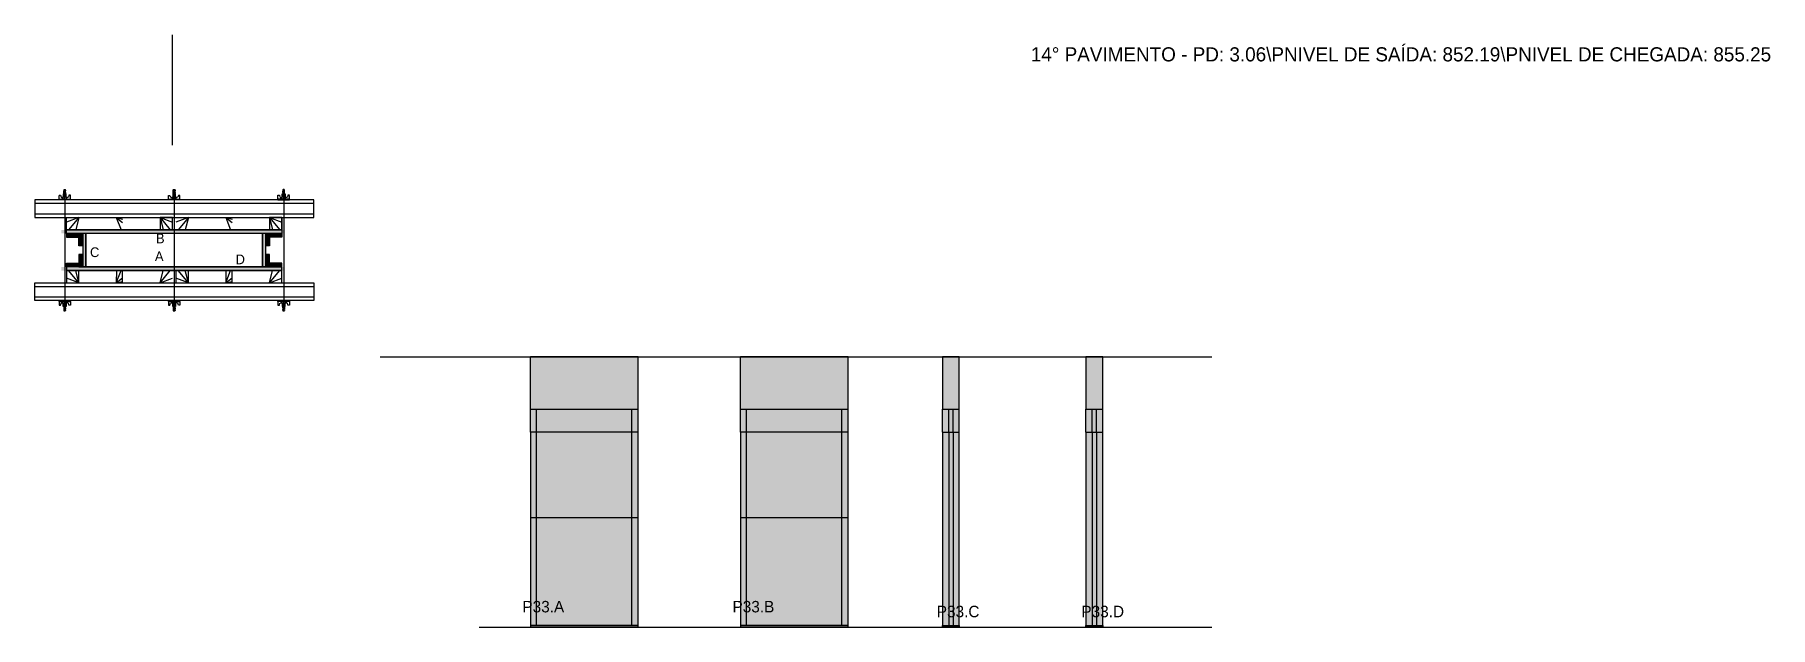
# Model space of a CAD drawing. Header units: metres. Extents: x 5724 to 7690, y 1693 to 2364.
import ezdxf

# ---------------------------------------------------------------- set-up
doc = ezdxf.new("R2010")
doc.units = ezdxf.units.M
for name, color, linetype in [('CHAPA', 7, 'Continuous'), ('COTA', 7, 'Continuous'), ('Hachura', 7, 'Continuous'), ('Madeira', 7, 'Continuous'), ('NOMENCLATURA', 7, 'Continuous'), ('Nível', 7, 'Continuous'), ('Painéis', 7, 'Continuous'), ('Perfil Metálico', 7, 'Continuous'), ('SARR_2.2x7', 7, 'Continuous'), ('SARRAFO', 7, 'Continuous'), ('Texto Seção', 7, 'Continuous'), ('TEXTO_GERAL', 7, 'Continuous')]:
    doc.layers.add(name, color=color, linetype=linetype)

msp = doc.modelspace()

# ---------------------------------------------------------------- hatches: boundary and pattern name
at = {"layer": 'COTA'}
h = msp.add_hatch(color=7, dxfattribs=at)
h.dxf.hatch_style = 1
h.paths.add_polyline_path([(6285.8, 1999.3), (6285.8, 1940.3), (6285.8, 1940.3), (6407.8, 1940.3), (6407.8, 1940.3), (6407.8, 1999.3), (6407.8, 1999.3), (6285.8, 1999.3)])
h = msp.add_hatch(color=7, dxfattribs=at)
h.dxf.hatch_style = 1
h.paths.add_polyline_path([(6523.7, 1999.3), (6523.7, 1940.3), (6523.7, 1940.3), (6645.7, 1940.3), (6645.7, 1940.3), (6645.7, 1999.3), (6645.7, 1999.3), (6523.7, 1999.3)])
h = msp.add_hatch(color=7, dxfattribs=at)
h.dxf.hatch_style = 1
h.paths.add_polyline_path([(6771.7, 1940.3), (6771.7, 1999.3), (6771.7, 1999.3), (6752.7, 1999.3), (6752.7, 1999.3), (6752.7, 1940.3), (6752.7, 1940.3), (6771.7, 1940.3)])
h = msp.add_hatch(color=7, dxfattribs=at)
h.dxf.hatch_style = 1
h.paths.add_polyline_path([(6934.2, 1940.3), (6934.2, 1999.3), (6934.2, 1999.3), (6915.2, 1999.3), (6915.2, 1999.3), (6915.2, 1940.3), (6915.2, 1940.3), (6934.2, 1940.3)])
at = {"layer": 'Hachura'}
h = msp.add_hatch(color=7, dxfattribs=at)
h.dxf.hatch_style = 1
h.paths.add_polyline_path([(5754.4, 2139.1), (5754.4, 2143.1), (5754.4, 2143.1), (6006.4, 2143.1), (6006.4, 2143.1), (6006.4, 2139.1), (6006.4, 2139.1), (5754.4, 2139.1), (5754.4, 2139.1)])
h = msp.add_hatch(color=7, dxfattribs=at)
h.dxf.hatch_style = 1
h.paths.add_polyline_path([(5774.4, 2139.1), (5774.4, 2134.7), (5774.4, 2134.7), (5760.4, 2134.7), (5760.4, 2134.7), (5760.4, 2139.1), (5760.4, 2139.1), (5774.4, 2139.1)])
h = msp.add_hatch(color=7, dxfattribs=at)
h.dxf.hatch_style = 1
h.paths.add_polyline_path([(5778.8, 2139.1), (5774.4, 2139.1), (5774.4, 2139.1), (5774.4, 2125.1), (5774.4, 2125.1), (5778.8, 2125.1), (5778.8, 2125.1), (5778.8, 2139.1)])
h = msp.add_hatch(color=7, dxfattribs=at)
h.dxf.hatch_style = 1
h.paths.add_polyline_path([(5782.4, 2139.1), (5778.8, 2139.1), (5778.8, 2139.1), (5778.8, 2101.1), (5778.8, 2101.1), (5782.4, 2101.1), (5782.4, 2101.1), (5782.4, 2139.1)])
h = msp.add_hatch(color=7, dxfattribs=at)
h.dxf.hatch_style = 1
h.paths.add_polyline_path([(5782.4, 2139.1), (5778.8, 2139.1), (5778.8, 2139.1), (5778.8, 2101.1), (5778.8, 2101.1), (5782.4, 2101.1), (5782.4, 2101.1), (5782.4, 2139.1)])
h = msp.add_hatch(color=7, dxfattribs=at)
h.dxf.hatch_style = 1
h.paths.add_polyline_path([(5986, 2139.1), (5982.4, 2139.1), (5982.4, 2139.1), (5982.4, 2101.1), (5982.4, 2101.1), (5986, 2101.1), (5986, 2101.1), (5986, 2139.1)])
h = msp.add_hatch(color=7, dxfattribs=at)
h.dxf.hatch_style = 1
h.paths.add_polyline_path([(5986, 2139.1), (5982.4, 2139.1), (5982.4, 2139.1), (5982.4, 2101.1), (5982.4, 2101.1), (5986, 2101.1), (5986, 2101.1), (5986, 2139.1)])
h = msp.add_hatch(color=7, dxfattribs=at)
h.dxf.hatch_style = 1
h.paths.add_polyline_path([(5990.4, 2139.1), (5986, 2139.1), (5986, 2139.1), (5986, 2125.1), (5986, 2125.1), (5990.4, 2125.1), (5990.4, 2125.1), (5990.4, 2139.1)])
h = msp.add_hatch(color=7, dxfattribs=at)
h.dxf.hatch_style = 1
h.paths.add_polyline_path([(5990.4, 2139.1), (5990.4, 2134.7), (5990.4, 2134.7), (6004.4, 2134.7), (6004.4, 2134.7), (6004.4, 2139.1), (6004.4, 2139.1), (5990.4, 2139.1)])
h = msp.add_hatch(color=7, dxfattribs=at)
h.dxf.hatch_style = 1
h.paths.add_polyline_path([(5774.4, 2101.1), (5774.4, 2105.5), (5774.4, 2105.5), (5760.4, 2105.5), (5760.4, 2105.5), (5760.4, 2101.1), (5760.4, 2101.1), (5774.4, 2101.1)])
h = msp.add_hatch(color=7, dxfattribs=at)
h.dxf.hatch_style = 1
h.paths.add_polyline_path([(5778.8, 2101.1), (5774.4, 2101.1), (5774.4, 2101.1), (5774.4, 2115.1), (5774.4, 2115.1), (5778.8, 2115.1), (5778.8, 2115.1), (5778.8, 2101.1)])
h = msp.add_hatch(color=7, dxfattribs=at)
h.dxf.hatch_style = 1
h.paths.add_polyline_path([(5990.4, 2101.1), (5986, 2101.1), (5986, 2101.1), (5986, 2115.1), (5986, 2115.1), (5990.4, 2115.1), (5990.4, 2115.1), (5990.4, 2101.1)])
h = msp.add_hatch(color=7, dxfattribs=at)
h.dxf.hatch_style = 1
h.paths.add_polyline_path([(5990.4, 2101.1), (5990.4, 2105.5), (5990.4, 2105.5), (6004.4, 2105.5), (6004.4, 2105.5), (6004.4, 2101.1), (6004.4, 2101.1), (5990.4, 2101.1)])
h = msp.add_hatch(color=7, dxfattribs=at)
h.dxf.hatch_style = 1
h.paths.add_polyline_path([(5754.4, 2101.1), (5754.4, 2097.1), (5754.4, 2097.1), (6006.4, 2097.1), (6006.4, 2097.1), (6006.4, 2101.1), (6006.4, 2101.1), (5754.4, 2101.1), (5754.4, 2101.1)])
h = msp.add_hatch(color=7, dxfattribs=at)
h.dxf.hatch_style = 1
h.paths.add_polyline_path([(6407.8, 1940.3), (6285.8, 1940.3), (6285.8, 1940.3), (6285.8, 1693.3), (6285.8, 1693.3), (6407.8, 1693.3), (6407.8, 1693.3), (6407.8, 1940.3)])
h = msp.add_hatch(color=7, dxfattribs=at)
h.dxf.hatch_style = 1
h.paths.add_polyline_path([(6645.7, 1940.3), (6523.7, 1940.3), (6523.7, 1940.3), (6523.7, 1693.3), (6523.7, 1693.3), (6645.7, 1693.3), (6645.7, 1693.3), (6645.7, 1940.3)])
h = msp.add_hatch(color=7, dxfattribs=at)
h.dxf.hatch_style = 1
h.paths.add_polyline_path([(6771.7, 1940.3), (6752.7, 1940.3), (6752.7, 1940.3), (6752.7, 1693.3), (6752.7, 1693.3), (6771.7, 1693.3), (6771.7, 1693.3), (6771.7, 1940.3)])
h = msp.add_hatch(color=7, dxfattribs=at)
h.dxf.hatch_style = 1
h.paths.add_polyline_path([(6934.2, 1940.3), (6915.2, 1940.3), (6915.2, 1940.3), (6915.2, 1693.3), (6915.2, 1693.3), (6934.2, 1693.3), (6934.2, 1693.3), (6934.2, 1940.3)])

# ---------------------------------------------------------------- linework, layer by layer
at = {"layer": 'CHAPA', "color": 7, "lineweight": 25}
for points in [[(5760.4, 2139.1), (5760.4, 2143.1), (6004.4, 2143.1), (6004.4, 2139.1)], [(5760.4, 2139.1), (5760.4, 2143.1), (6004.4, 2143.1), (6004.4, 2139.1)], [(5782.4, 2139.1), (5778.8, 2139.1), (5778.8, 2101.1), (5782.4, 2101.1)], [(5782.4, 2139.1), (5778.8, 2139.1), (5778.8, 2101.1), (5782.4, 2101.1)], [(5986, 2139.1), (5982.4, 2139.1), (5982.4, 2101.1), (5986, 2101.1)], [(5986, 2139.1), (5982.4, 2139.1), (5982.4, 2101.1), (5986, 2101.1)], [(5760.4, 2101.1), (5760.4, 2097.1), (6004.4, 2097.1), (6004.4, 2101.1)], [(5760.4, 2101.1), (5760.4, 2097.1), (6004.4, 2097.1), (6004.4, 2101.1)]]:
    msp.add_lwpolyline(points, close=True, dxfattribs=at)
at = {"layer": 'COTA', "color": 7, "lineweight": 25}
for p, q in [((6285.8, 1940.3), (6285.8, 1999.3)), ((6407.8, 1999.3), (6285.8, 1999.3)), ((6407.8, 1940.3), (6407.8, 1999.3)), ((6645.7, 1999.3), (6523.7, 1999.3)), ((6523.7, 1940.3), (6523.7, 1999.3)), ((6645.7, 1940.3), (6645.7, 1999.3))]:
    msp.add_line(p, q, dxfattribs=at)
for points in [[(6771.7, 1940.3), (6771.7, 1999.3), (6752.7, 1999.3), (6752.7, 1940.3)], [(6934.2, 1940.3), (6934.2, 1999.3), (6915.2, 1999.3), (6915.2, 1940.3)]]:
    msp.add_lwpolyline(points, dxfattribs=at)
at = {"layer": 'Defpoints', "color": 7, "lineweight": 25}
msp.add_line((5880.4, 2239), (5880.4, 2364), dxfattribs=at)
at = {"layer": 'Hachura', "color": 7, "lineweight": 25}
for p, q in [((5751.9, 2182.3), (5753.6, 2182.3)), ((5751.9, 2177.1), (5751.9, 2182.2)), ((5753.6, 2182.3), (5754.2, 2180.1)), ((5760, 2183.8), (5756.7, 2183.8)), ((5756.7, 2183.8), (5756.7, 2180.6)), ((5760, 2183.7), (5756.7, 2183.7)), ((5759.4, 2186.9), (5757.2, 2187.9)), ((5759.4, 2185.7), (5757.2, 2186.8)), ((5759.4, 2184.5), (5757.2, 2185.6)), ((5758.5, 2183.8), (5757.2, 2184.4)), ((5757.3, 2188.6), (5757.7, 2188.9)), ((5757.3, 2188.3), (5757.3, 2188.6)), ((5757.3, 2188.6), (5757.3, 2188.6)), ((5759.3, 2188.6), (5757.3, 2188.6)), ((5757.3, 2188.3), (5759.3, 2187.3)), ((5757.3, 2188.3), (5759.3, 2187.3)), ((5757.3, 2188.2), (5759.4, 2187.1)), ((5757.3, 2187.1), (5757.3, 2187.7)), ((5759.3, 2186.8), (5757.3, 2187.7)), ((5757.3, 2187.1), (5759.3, 2186.1)), ((5757.3, 2187), (5759.4, 2185.9)), ((5757.3, 2185.9), (5757.3, 2186.6)), ((5759.3, 2185.6), (5757.3, 2186.6)), ((5757.3, 2186.4), (5757.3, 2186.6)), ((5757.3, 2185.9), (5759.3, 2185)), ((5757.3, 2185.9), (5759.4, 2184.8)), ((5757.3, 2184.8), (5757.3, 2185.4)), ((5759.3, 2184.5), (5757.3, 2185.4)), ((5757.3, 2184.8), (5759.3, 2183.8)), ((5758.2, 2183.8), (5757.3, 2184.3)), ((5757.3, 2183.8), (5757.3, 2184.3)), ((5757.7, 2188.9), (5758.9, 2188.9)), ((5757.7, 2183.8), (5757.7, 2180.6)), ((5759.3, 2187.9), (5758, 2188.6)), ((5759.4, 2188), (5758.2, 2188.6)), ((5758.4, 2187.9), (5758.4, 2056.1)), ((5758.7, 2188.6), (5759.4, 2188.2)), ((5759.3, 2188.6), (5758.9, 2188.9)), ((5759, 2188.6), (5759.3, 2188.5)), ((5759.3, 2188.5), (5759.3, 2188.6)), ((5759.3, 2187.9), (5759.3, 2187.3)), ((5759.3, 2186.1), (5759.3, 2186.8)), ((5759.3, 2185.4), (5759.3, 2185.6)), ((5759.3, 2185.4), (5759.3, 2185)), ((5759.3, 2184.5), (5759.3, 2183.8)), ((5759.3, 2183.8), (5759.3, 2180.6)), ((5760, 2180.6), (5760, 2183.8)), ((5763.1, 2182.3), (5762.6, 2180.1)), ((5764.8, 2182.3), (5763.1, 2182.3)), ((5764.8, 2178), (5764.8, 2182.3)), ((5875.9, 2182.2), (5877.6, 2182.2)), ((5877.6, 2182.2), (5878.2, 2180)), ((5884, 2183.8), (5880.7, 2183.8)), ((5880.7, 2183.8), (5880.7, 2180.6)), ((5884, 2183.7), (5880.7, 2183.7)), ((5883.4, 2186.8), (5881.2, 2187.9)), ((5883.4, 2185.7), (5881.2, 2186.7)), ((5883.4, 2184.5), (5881.2, 2185.6)), ((5882.5, 2183.8), (5881.2, 2184.4)), ((5881.3, 2188.6), (5881.7, 2188.9)), ((5881.3, 2188.2), (5881.3, 2188.6)), ((5881.3, 2188.6), (5881.3, 2188.6)), ((5883.3, 2188.6), (5881.3, 2188.6)), ((5881.3, 2188.2), (5883.3, 2187.3)), ((5881.3, 2188.2), (5883.4, 2187.1)), ((5881.3, 2188.2), (5883.3, 2187.3)), ((5881.3, 2187.1), (5881.3, 2187.7)), ((5883.3, 2186.8), (5881.3, 2187.7)), ((5881.3, 2187.1), (5883.3, 2186.1)), ((5881.3, 2187), (5883.4, 2185.9)), ((5881.3, 2185.9), (5881.3, 2186.6)), ((5883.3, 2185.6), (5881.3, 2186.6)), ((5881.3, 2186.4), (5881.3, 2186.6)), ((5881.3, 2185.9), (5883.3, 2185)), ((5881.3, 2185.8), (5883.4, 2184.7)), ((5881.3, 2184.8), (5881.3, 2185.4)), ((5883.3, 2184.4), (5881.3, 2185.4)), ((5881.3, 2184.8), (5883.3, 2183.8)), ((5882.2, 2183.8), (5881.3, 2184.2)), ((5881.3, 2183.8), (5881.3, 2184.2)), ((5881.7, 2188.9), (5882.9, 2188.9)), ((5881.7, 2183.8), (5881.7, 2180.6)), ((5883.3, 2187.9), (5882, 2188.6)), ((5883.4, 2188), (5882.2, 2188.6)), ((5882.4, 2187.9), (5882.4, 2056.1)), ((5882.8, 2188.6), (5883.4, 2188.2)), ((5883.3, 2188.6), (5882.9, 2188.9)), ((5883, 2188.6), (5883.3, 2188.4)), ((5883.3, 2188.4), (5883.3, 2188.6)), ((5883.3, 2187.9), (5883.3, 2187.3)), ((5883.3, 2186.1), (5883.3, 2186.8)), ((5883.3, 2185.4), (5883.3, 2185.6)), ((5883.3, 2185.4), (5883.3, 2185)), ((5883.3, 2184.4), (5883.3, 2183.8)), ((5883.3, 2183.8), (5883.3, 2180.6)), ((5884, 2180.6), (5884, 2183.8)), ((5887.1, 2182.2), (5886.6, 2180)), ((5888.8, 2182.2), (5887.1, 2182.2)), ((5888.8, 2178), (5888.8, 2182.2)), ((5999.9, 2178), (5999.9, 2182.3)), ((5999.9, 2182.3), (6001.6, 2182.3)), ((6001.6, 2182.3), (6002.2, 2180.1)), ((6004.7, 2183.8), (6008, 2183.8)), ((6004.7, 2180.6), (6004.7, 2183.8)), ((6004.7, 2183.7), (6008, 2183.7)), ((6006, 2188.6), (6005.3, 2188.2)), ((6007.5, 2188.2), (6005.3, 2187.1)), ((6007.5, 2187), (6005.3, 2185.9)), ((6007.5, 2185.9), (6005.3, 2184.8)), ((6005.4, 2188), (6006.5, 2188.6)), ((6005.4, 2186.9), (6007.5, 2187.9)), ((6005.4, 2185.7), (6007.5, 2186.8)), ((6005.4, 2184.5), (6007.5, 2185.6)), ((6005.5, 2188.6), (6005.8, 2188.9)), ((6005.7, 2188.6), (6005.5, 2188.5)), ((6005.5, 2188.5), (6005.5, 2188.6)), ((6005.5, 2187.9), (6006.8, 2188.6)), ((6005.5, 2188.6), (6007.4, 2188.6)), ((6007.4, 2188.3), (6005.5, 2187.3)), ((6007.4, 2188.3), (6005.5, 2187.3)), ((6005.5, 2187.9), (6005.5, 2187.3)), ((6005.5, 2186.8), (6007.4, 2187.7)), ((6007.4, 2187.1), (6005.5, 2186.1)), ((6005.5, 2186.1), (6005.5, 2186.8)), ((6005.5, 2185.6), (6007.4, 2186.6)), ((6007.4, 2185.9), (6005.5, 2185)), ((6005.5, 2185.4), (6005.5, 2185.6)), ((6005.5, 2185.4), (6005.5, 2185)), ((6005.5, 2184.5), (6007.4, 2185.4)), ((6007.4, 2184.8), (6005.5, 2183.8)), ((6005.5, 2184.5), (6005.5, 2183.8)), ((6005.5, 2183.8), (6005.5, 2180.6)), ((6007.1, 2188.9), (6005.8, 2188.9)), ((6006.2, 2183.8), (6007.5, 2184.4)), ((6006.4, 2187.9), (6006.4, 2056.1)), ((6006.5, 2183.8), (6007.4, 2184.3)), ((6007, 2183.8), (6007, 2180.6)), ((6007.4, 2188.6), (6007.1, 2188.9)), ((6007.4, 2188.3), (6007.4, 2188.6)), ((6007.4, 2188.6), (6007.4, 2188.6)), ((6007.4, 2187.1), (6007.4, 2187.7)), ((6007.4, 2185.9), (6007.4, 2186.6)), ((6007.4, 2186.4), (6007.4, 2186.6)), ((6007.4, 2184.8), (6007.4, 2185.4)), ((6007.4, 2183.8), (6007.4, 2184.3)), ((6008, 2183.8), (6008, 2180.6)), ((6011.1, 2182.3), (6010.6, 2180.1)), ((6012.8, 2182.3), (6011.1, 2182.3)), ((6012.8, 2177.1), (6012.8, 2182.2)), ((5751.9, 2178), (5764.8, 2178)), ((5751.9, 2178), (5757.1, 2178)), ((5764.8, 2177.1), (5751.9, 2177.1)), ((5752.1, 2178), (5752.1, 2177.1)), ((5752.3, 2178), (5752.3, 2177.1)), ((5752.6, 2178), (5752.6, 2177.1)), ((5753.1, 2178), (5753.1, 2177.1)), ((5753.9, 2178), (5753.9, 2177.1)), ((5754.5, 2179.8), (5756.4, 2179.8)), ((5755.3, 2178), (5755.3, 2177.1)), ((5763.9, 2177.1), (5756, 2177.1)), ((5756.4, 2180.6), (5760.3, 2180.6)), ((5756.4, 2178), (5756.4, 2180.6)), ((5758.4, 2178), (5756.4, 2178)), ((5757.1, 2178), (5757.7, 2178)), ((5757.4, 2177.7), (5757.4, 2177.9)), ((5757.4, 2177.3), (5757.4, 2177.7)), ((5758.1, 2178), (5758.1, 2180)), ((5758.4, 2178), (5758.4, 2177.1)), ((5758.6, 2180), (5758.6, 2178)), ((5759.3, 2177.9), (5759.3, 2177.5)), ((5760.3, 2180.6), (5760, 2180.6)), ((5760.3, 2180.6), (5760, 2180.6)), ((5760.3, 2180.6), (5760.3, 2178)), ((5762.2, 2179.8), (5760.3, 2179.8)), ((5761.4, 2178), (5761.4, 2177.1)), ((5762.8, 2178), (5762.8, 2177.1)), ((5763.7, 2178), (5763.7, 2177.1)), ((5764.1, 2178), (5764.1, 2177.1)), ((5764.5, 2178), (5764.5, 2177.1)), ((5764.7, 2178), (5764.7, 2177.1)), ((5764.8, 2178), (5764.8, 2177.1)), ((5875.9, 2177.1), (5875.9, 2182.2)), ((5875.9, 2178), (5888.8, 2178)), ((5875.9, 2178), (5881.1, 2178)), ((5888.8, 2177.1), (5875.9, 2177.1)), ((5876.1, 2178), (5876.1, 2177.1)), ((5876.3, 2178), (5876.3, 2177.1)), ((5876.6, 2178), (5876.6, 2177.1)), ((5877.1, 2178), (5877.1, 2177.1)), ((5877.9, 2178), (5877.9, 2177.1)), ((5878.5, 2179.8), (5880.4, 2179.8)), ((5879.3, 2178), (5879.3, 2177.1)), ((5887.9, 2177.1), (5880.1, 2177.1)), ((5880.4, 2180.6), (5884.3, 2180.6)), ((5880.4, 2178), (5880.4, 2180.6)), ((5882.4, 2178), (5880.4, 2178)), ((5881.1, 2178), (5881.7, 2178)), ((5881.4, 2177.7), (5881.4, 2177.9)), ((5881.4, 2177.2), (5881.4, 2177.7)), ((5882.1, 2178), (5882.1, 2180)), ((5882.4, 2178), (5882.4, 2177.1)), ((5882.6, 2180), (5882.6, 2178)), ((5883.3, 2177.9), (5883.3, 2177.4)), ((5884.3, 2180.6), (5884, 2180.6)), ((5884.3, 2180.6), (5884, 2180.6)), ((5884.3, 2180.6), (5884.3, 2178)), ((5886.2, 2179.8), (5884.3, 2179.8)), ((5885.4, 2178), (5885.4, 2177.1)), ((5886.8, 2178), (5886.8, 2177.1)), ((5887.7, 2178), (5887.7, 2177.1)), ((5888.1, 2178), (5888.1, 2177.1)), ((5888.5, 2178), (5888.5, 2177.1)), ((5888.7, 2178), (5888.7, 2177.1)), ((5888.8, 2178), (5888.8, 2177.1)), ((6012.8, 2178), (5999.9, 2178)), ((5999.9, 2178), (5999.9, 2177.1)), ((5999.9, 2177.1), (6012.8, 2177.1)), ((6000.1, 2178), (6000.1, 2177.1)), ((6000.3, 2178), (6000.3, 2177.1)), ((6000.6, 2178), (6000.6, 2177.1)), ((6000.9, 2177.1), (6008.7, 2177.1)), ((6001.1, 2178), (6001.1, 2177.1)), ((6001.9, 2178), (6001.9, 2177.1)), ((6002.5, 2179.8), (6004.4, 2179.8)), ((6003.3, 2178), (6003.3, 2177.1)), ((6008.3, 2180.6), (6004.4, 2180.6)), ((6004.4, 2180.6), (6004.4, 2178)), ((6004.4, 2180.6), (6004.7, 2180.6)), ((6004.4, 2180.6), (6004.7, 2180.6)), ((6005.4, 2177.9), (6005.4, 2177.5)), ((6006.2, 2180), (6006.2, 2178)), ((6006.4, 2178), (6008.3, 2178)), ((6006.4, 2178), (6006.4, 2177.1)), ((6006.7, 2178), (6006.7, 2180)), ((6007.7, 2178), (6007, 2178)), ((6007.3, 2177.7), (6007.3, 2177.9)), ((6007.3, 2177.3), (6007.3, 2177.7)), ((6012.8, 2178), (6007.7, 2178)), ((6008.3, 2178), (6008.3, 2180.6)), ((6010.2, 2179.8), (6008.3, 2179.8)), ((6009.4, 2178), (6009.4, 2177.1)), ((6010.8, 2178), (6010.8, 2177.1)), ((6011.7, 2178), (6011.7, 2177.1)), ((6012.1, 2178), (6012.1, 2177.1)), ((6012.5, 2178), (6012.5, 2177.1)), ((6012.7, 2178), (6012.7, 2177.1)), ((5764.8, 2063.1), (5751.9, 2063.1)), ((5751.9, 2063.1), (5751.9, 2058)), ((5751.9, 2062.2), (5764.8, 2062.2)), ((5751.9, 2062.2), (5757.1, 2062.2)), ((5751.9, 2057.9), (5753.6, 2057.9)), ((5752.1, 2062.2), (5752.1, 2063.1)), ((5752.3, 2062.2), (5752.3, 2063.1)), ((5752.6, 2062.2), (5752.6, 2063.1)), ((5753.1, 2062.2), (5753.1, 2063.1)), ((5753.6, 2057.9), (5754.2, 2060.2)), ((5753.9, 2062.2), (5753.9, 2063.1)), ((5754.5, 2060.4), (5756.4, 2060.4)), ((5755.3, 2062.2), (5755.3, 2063.1)), ((5763.9, 2063.1), (5756, 2063.1)), ((5758.4, 2062.2), (5756.4, 2062.2)), ((5756.4, 2062.2), (5756.4, 2059.6)), ((5756.4, 2059.6), (5760.3, 2059.6)), ((5756.7, 2056.4), (5756.7, 2059.6)), ((5760, 2056.5), (5756.7, 2056.5)), ((5760, 2056.4), (5756.7, 2056.4)), ((5757.1, 2062.2), (5757.7, 2062.2)), ((5758.5, 2056.4), (5757.2, 2055.8)), ((5759.4, 2055.7), (5757.2, 2054.6)), ((5759.4, 2054.5), (5757.2, 2053.4)), ((5759.4, 2053.4), (5757.2, 2052.3)), ((5757.3, 2055.4), (5759.3, 2056.4)), ((5758.2, 2056.4), (5757.3, 2055.9)), ((5757.3, 2056.4), (5757.3, 2055.9)), ((5759.3, 2055.8), (5757.3, 2054.8)), ((5757.3, 2055.4), (5757.3, 2054.8)), ((5757.3, 2054.4), (5759.4, 2055.4)), ((5757.3, 2054.3), (5759.3, 2055.2)), ((5759.3, 2054.6), (5757.3, 2053.6)), ((5757.3, 2054.3), (5757.3, 2053.6)), ((5757.3, 2053.2), (5759.4, 2054.3)), ((5757.3, 2053.1), (5759.3, 2054.1)), ((5757.3, 2053.8), (5757.3, 2053.6)), ((5759.3, 2053.4), (5757.3, 2052.5)), ((5757.3, 2053.1), (5757.3, 2052.5)), ((5757.3, 2052), (5759.4, 2053.1)), ((5757.3, 2052), (5759.3, 2052.9)), ((5757.3, 2052), (5759.3, 2052.9)), ((5757.3, 2052), (5757.3, 2051.6)), ((5757.3, 2051.6), (5757.3, 2051.6)), ((5757.3, 2051.6), (5757.7, 2051.3)), ((5759.3, 2051.6), (5757.3, 2051.6)), ((5757.4, 2063), (5757.4, 2062.5)), ((5757.4, 2062.5), (5757.4, 2062.3)), ((5757.7, 2056.4), (5757.7, 2059.6)), ((5757.7, 2051.3), (5758.9, 2051.3)), ((5759.3, 2052.3), (5758, 2051.6)), ((5758.1, 2062.2), (5758.1, 2060.2)), ((5759.4, 2052.2), (5758.2, 2051.6)), ((5758.4, 2062.2), (5758.4, 2063.1)), ((5758.6, 2060.2), (5758.6, 2062.2)), ((5758.7, 2051.6), (5759.4, 2052)), ((5759.3, 2051.6), (5758.9, 2051.3)), ((5759, 2051.6), (5759.3, 2051.8)), ((5759.3, 2062.3), (5759.3, 2062.8)), ((5759.3, 2056.4), (5759.3, 2059.6)), ((5759.3, 2055.8), (5759.3, 2056.4)), ((5759.3, 2054.8), (5759.3, 2055.2)), ((5759.3, 2054.8), (5759.3, 2054.6)), ((5759.3, 2054.1), (5759.3, 2053.4)), ((5759.3, 2052.3), (5759.3, 2052.9)), ((5759.3, 2051.8), (5759.3, 2051.6)), ((5760, 2059.6), (5760, 2056.4)), ((5760.3, 2059.6), (5760, 2059.6)), ((5760.3, 2059.6), (5760, 2059.6)), ((5760.3, 2059.6), (5760.3, 2062.2)), ((5762.2, 2060.4), (5760.3, 2060.4)), ((5761.4, 2062.2), (5761.4, 2063.1)), ((5763.1, 2057.9), (5762.6, 2060.2)), ((5762.8, 2062.2), (5762.8, 2063.1)), ((5764.8, 2057.9), (5763.1, 2057.9)), ((5763.7, 2062.2), (5763.7, 2063.1)), ((5764.1, 2062.2), (5764.1, 2063.1)), ((5764.5, 2062.2), (5764.5, 2063.1)), ((5764.7, 2062.2), (5764.7, 2063.1)), ((5764.8, 2062.2), (5764.8, 2063.1)), ((5764.8, 2062.2), (5764.8, 2057.9)), ((5888.8, 2063.1), (5875.9, 2063.1)), ((5875.9, 2063.1), (5875.9, 2057.9)), ((5875.9, 2062.2), (5888.8, 2062.2)), ((5875.9, 2062.2), (5881.1, 2062.2)), ((5875.9, 2057.9), (5877.6, 2057.9)), ((5876.1, 2062.2), (5876.1, 2063.1)), ((5876.3, 2062.2), (5876.3, 2063.1)), ((5876.6, 2062.2), (5876.6, 2063.1)), ((5877.1, 2062.2), (5877.1, 2063.1)), ((5877.6, 2057.9), (5878.2, 2060.1)), ((5877.9, 2062.2), (5877.9, 2063.1)), ((5878.5, 2060.4), (5880.4, 2060.4)), ((5879.3, 2062.2), (5879.3, 2063.1)), ((5887.9, 2063.1), (5880.1, 2063.1)), ((5882.4, 2062.2), (5880.4, 2062.2)), ((5880.4, 2062.2), (5880.4, 2059.6)), ((5880.4, 2059.6), (5884.3, 2059.6)), ((5880.7, 2056.4), (5880.7, 2059.6)), ((5884, 2056.4), (5880.7, 2056.4)), ((5884, 2056.4), (5880.7, 2056.4)), ((5881.1, 2062.2), (5881.7, 2062.2)), ((5882.5, 2056.4), (5881.2, 2055.7)), ((5883.4, 2055.7), (5881.2, 2054.6)), ((5883.4, 2054.5), (5881.2, 2053.4)), ((5883.4, 2053.3), (5881.2, 2052.3)), ((5881.3, 2055.4), (5883.3, 2056.4)), ((5882.2, 2056.4), (5881.3, 2055.9)), ((5881.3, 2056.4), (5881.3, 2055.9)), ((5883.3, 2055.7), (5881.3, 2054.8)), ((5881.3, 2055.4), (5881.3, 2054.8)), ((5881.3, 2054.3), (5883.4, 2055.4)), ((5881.3, 2054.3), (5883.3, 2055.2)), ((5883.3, 2054.6), (5881.3, 2053.6)), ((5881.3, 2054.3), (5881.3, 2053.6)), ((5881.3, 2053.2), (5883.4, 2054.3)), ((5881.3, 2053.1), (5883.3, 2054.1)), ((5881.3, 2053.8), (5881.3, 2053.6)), ((5883.3, 2053.4), (5881.3, 2052.4)), ((5881.3, 2053.1), (5881.3, 2052.4)), ((5881.3, 2052), (5883.4, 2053.1)), ((5881.3, 2051.9), (5883.3, 2052.9)), ((5881.3, 2051.9), (5883.3, 2052.9)), ((5881.3, 2051.9), (5881.3, 2051.6)), ((5881.3, 2051.6), (5881.3, 2051.6)), ((5881.3, 2051.6), (5881.7, 2051.3)), ((5883.3, 2051.6), (5881.3, 2051.6)), ((5881.4, 2062.9), (5881.4, 2062.5)), ((5881.4, 2062.5), (5881.4, 2062.3)), ((5881.7, 2056.4), (5881.7, 2059.6)), ((5881.7, 2051.3), (5882.9, 2051.3)), ((5883.3, 2052.3), (5882, 2051.6)), ((5882.1, 2062.2), (5882.1, 2060.2)), ((5883.4, 2052.2), (5882.2, 2051.6)), ((5882.4, 2062.2), (5882.4, 2063.1)), ((5882.6, 2060.2), (5882.6, 2062.2)), ((5882.8, 2051.6), (5883.4, 2051.9)), ((5883.3, 2051.6), (5882.9, 2051.3)), ((5883, 2051.6), (5883.3, 2051.7)), ((5883.3, 2062.3), (5883.3, 2062.7)), ((5883.3, 2056.4), (5883.3, 2059.6)), ((5883.3, 2055.7), (5883.3, 2056.4)), ((5883.3, 2054.8), (5883.3, 2055.2)), ((5883.3, 2054.8), (5883.3, 2054.6)), ((5883.3, 2054.1), (5883.3, 2053.4)), ((5883.3, 2052.3), (5883.3, 2052.9)), ((5883.3, 2051.7), (5883.3, 2051.6)), ((5884, 2059.6), (5884, 2056.4)), ((5884.3, 2059.6), (5884, 2059.6)), ((5884.3, 2059.6), (5884, 2059.6)), ((5884.3, 2059.6), (5884.3, 2062.2)), ((5886.2, 2060.4), (5884.3, 2060.4)), ((5885.4, 2062.2), (5885.4, 2063.1)), ((5887.1, 2057.9), (5886.6, 2060.1)), ((5886.8, 2062.2), (5886.8, 2063.1)), ((5888.8, 2057.9), (5887.1, 2057.9)), ((5887.7, 2062.2), (5887.7, 2063.1)), ((5888.1, 2062.2), (5888.1, 2063.1)), ((5888.5, 2062.2), (5888.5, 2063.1)), ((5888.7, 2062.2), (5888.7, 2063.1)), ((5888.8, 2062.2), (5888.8, 2063.1)), ((5888.8, 2062.2), (5888.8, 2057.9)), ((5999.9, 2063.1), (6012.8, 2063.1)), ((5999.9, 2062.2), (5999.9, 2063.1)), ((6012.8, 2062.2), (5999.9, 2062.2)), ((5999.9, 2062.2), (5999.9, 2057.9)), ((5999.9, 2057.9), (6001.6, 2057.9)), ((6000.1, 2062.2), (6000.1, 2063.1)), ((6000.3, 2062.2), (6000.3, 2063.1)), ((6000.6, 2062.2), (6000.6, 2063.1)), ((6000.9, 2063.1), (6008.7, 2063.1)), ((6001.1, 2062.2), (6001.1, 2063.1)), ((6001.6, 2057.9), (6002.2, 2060.2)), ((6001.9, 2062.2), (6001.9, 2063.1)), ((6002.5, 2060.4), (6004.4, 2060.4)), ((6003.3, 2062.2), (6003.3, 2063.1)), ((6004.4, 2059.6), (6004.4, 2062.2)), ((6008.3, 2059.6), (6004.4, 2059.6)), ((6004.4, 2059.6), (6004.7, 2059.6)), ((6004.4, 2059.6), (6004.7, 2059.6)), ((6004.7, 2059.6), (6004.7, 2056.4)), ((6004.7, 2056.5), (6008, 2056.5)), ((6004.7, 2056.4), (6008, 2056.4)), ((6007.5, 2054.4), (6005.3, 2055.4)), ((6007.5, 2053.2), (6005.3, 2054.3)), ((6007.5, 2052), (6005.3, 2053.1)), ((6006, 2051.6), (6005.3, 2052)), ((6005.4, 2062.3), (6005.4, 2062.8)), ((6005.4, 2055.7), (6007.5, 2054.6)), ((6005.4, 2054.5), (6007.5, 2053.4)), ((6005.4, 2053.4), (6007.5, 2052.3)), ((6005.4, 2052.2), (6006.5, 2051.6)), ((6005.5, 2056.4), (6005.5, 2059.6)), ((6005.5, 2055.8), (6005.5, 2056.4)), ((6007.4, 2055.4), (6005.5, 2056.4)), ((6005.5, 2055.8), (6007.4, 2054.8)), ((6005.5, 2054.8), (6005.5, 2055.2)), ((6007.4, 2054.3), (6005.5, 2055.2)), ((6005.5, 2054.8), (6005.5, 2054.6)), ((6005.5, 2054.6), (6007.4, 2053.6)), ((6005.5, 2054.1), (6005.5, 2053.4)), ((6007.4, 2053.1), (6005.5, 2054.1)), ((6005.5, 2053.4), (6007.4, 2052.5)), ((6007.4, 2052), (6005.5, 2052.9)), ((6005.5, 2052.3), (6005.5, 2052.9)), ((6007.4, 2052), (6005.5, 2052.9)), ((6005.5, 2052.3), (6006.8, 2051.6)), ((6005.7, 2051.6), (6005.5, 2051.8)), ((6005.5, 2051.8), (6005.5, 2051.6)), ((6005.5, 2051.6), (6005.8, 2051.3)), ((6005.5, 2051.6), (6007.4, 2051.6)), ((6007.1, 2051.3), (6005.8, 2051.3)), ((6006.2, 2060.2), (6006.2, 2062.2)), ((6006.2, 2056.4), (6007.5, 2055.8)), ((6006.4, 2062.2), (6006.4, 2063.1)), ((6006.4, 2062.2), (6008.3, 2062.2)), ((6006.5, 2056.4), (6007.4, 2055.9)), ((6006.7, 2062.2), (6006.7, 2060.2)), ((6007.7, 2062.2), (6007, 2062.2)), ((6007, 2056.4), (6007, 2059.6)), ((6007.4, 2051.6), (6007.1, 2051.3)), ((6007.3, 2063), (6007.3, 2062.5)), ((6007.3, 2062.5), (6007.3, 2062.3)), ((6007.4, 2056.4), (6007.4, 2055.9)), ((6007.4, 2055.4), (6007.4, 2054.8)), ((6007.4, 2054.3), (6007.4, 2053.6)), ((6007.4, 2053.8), (6007.4, 2053.6)), ((6007.4, 2053.1), (6007.4, 2052.5)), ((6007.4, 2052), (6007.4, 2051.6)), ((6007.4, 2051.6), (6007.4, 2051.6)), ((6012.8, 2062.2), (6007.7, 2062.2)), ((6008, 2056.4), (6008, 2059.6)), ((6008.3, 2062.2), (6008.3, 2059.6)), ((6010.2, 2060.4), (6008.3, 2060.4)), ((6009.4, 2062.2), (6009.4, 2063.1)), ((6011.1, 2057.9), (6010.6, 2060.2)), ((6010.8, 2062.2), (6010.8, 2063.1)), ((6012.8, 2057.9), (6011.1, 2057.9)), ((6011.7, 2062.2), (6011.7, 2063.1)), ((6012.1, 2062.2), (6012.1, 2063.1)), ((6012.5, 2062.2), (6012.5, 2063.1)), ((6012.7, 2062.2), (6012.7, 2063.1)), ((6012.8, 2063.1), (6012.8, 2058))]:
    msp.add_line(p, q, dxfattribs=at)
at = {"layer": 'Madeira', "color": 7, "lineweight": 25}
for p, q in [((5774.3, 2157.1), (5760.4, 2151.7)), ((5774.3, 2157.1), (5762.8, 2143.1)), ((5774.3, 2157.1), (5770.9, 2143.1)), ((5816.8, 2157.1), (5823.8, 2151.4)), ((5816.8, 2157.1), (5823.8, 2155.4)), ((5816.8, 2157.1), (5822.3, 2143.1)), ((5866.4, 2157.1), (5877.9, 2143.1)), ((5866.4, 2157.1), (5869.8, 2143.1)), ((5866.4, 2157.1), (5880.4, 2151.7)), ((5898.4, 2157.1), (5884.4, 2151.7)), ((5898.4, 2157.1), (5886.9, 2143.1)), ((5898.4, 2157.1), (5894.9, 2143.1)), ((5940.9, 2157.1), (5947.9, 2151.4)), ((5940.9, 2157.1), (5947.9, 2155.4)), ((5940.9, 2157.1), (5946.3, 2143.1)), ((5990.4, 2157.1), (6001.9, 2143.1)), ((5990.4, 2157.1), (5993.8, 2143.1)), ((5990.4, 2157.1), (6004.4, 2151.7)), ((5774.3, 2083.1), (5760.4, 2088.5)), ((5774.3, 2083.1), (5762.8, 2097.1)), ((5774.3, 2083.1), (5770.9, 2097.1)), ((5816.8, 2083.1), (5822.3, 2097.1)), ((5816.8, 2083.1), (5823.8, 2088.9)), ((5816.8, 2083.1), (5823.8, 2084.8)), ((5866.4, 2083.1), (5877.9, 2097.1)), ((5866.4, 2083.1), (5869.8, 2097.1)), ((5866.4, 2083.1), (5880.4, 2088.5)), ((5898.4, 2083.1), (5884.4, 2088.5)), ((5898.4, 2083.1), (5886.9, 2097.1)), ((5898.4, 2083.1), (5894.9, 2097.1)), ((5940.9, 2083.1), (5946.3, 2097.1)), ((5940.9, 2083.1), (5947.9, 2088.8)), ((5940.9, 2083.1), (5947.9, 2084.8)), ((5990.4, 2083.1), (6001.9, 2097.1)), ((5990.4, 2083.1), (5993.8, 2097.1)), ((5990.4, 2083.1), (6004.4, 2088.5))]:
    msp.add_line(p, q, dxfattribs=at)
for points in [[(6004.4, 2157.1), (6004.4, 2143.1), (5760.4, 2143.1), (5760.4, 2157.1)], [(6004.4, 2157.1), (6004.4, 2143.1), (5760.4, 2143.1), (5760.4, 2157.1)], [(5866.4, 2157.1), (5866.3, 2143.1), (5880.3, 2143.1), (5880.4, 2157.1)], [(5990.4, 2157.1), (5990.4, 2143.1), (6004.4, 2143.1), (6004.4, 2157.1)], [(5774.3, 2083.1), (5774.4, 2097.1), (5760.4, 2097.1), (5760.3, 2083.1)], [(6004.4, 2083.1), (6004.4, 2097.1), (5760.4, 2097.1), (5760.4, 2083.1)], [(5816.8, 2083.1), (5823.8, 2083.1), (5823.9, 2097.1), (5816.9, 2097.1)], [(5898.4, 2083.1), (5898.4, 2097.1), (5884.4, 2097.1), (5884.4, 2083.1)], [(5940.9, 2083.1), (5947.9, 2083.1), (5947.9, 2097.1), (5940.9, 2097.1)]]:
    msp.add_lwpolyline(points, close=True, dxfattribs=at)
at = {"layer": 'Nível', "color": 7, "lineweight": 25}
for p, q in [((6115.6, 1999.3), (7057.7, 1999.3)), ((6227.8, 1693.3), (7057.7, 1693.3))]:
    msp.add_line(p, q, dxfattribs=at)
at = {"layer": 'Painéis', "color": 7, "lineweight": 25}
for p, q in [((6285.8, 1940.3), (6407.8, 1940.3)), ((6285.8, 1914.3), (6285.8, 1940.3)), ((6407.8, 1914.3), (6407.8, 1940.3)), ((6523.7, 1940.3), (6645.7, 1940.3)), ((6523.7, 1914.3), (6523.7, 1940.3)), ((6645.7, 1914.3), (6645.7, 1940.3)), ((6752.7, 1940.3), (6771.7, 1940.3)), ((6752.7, 1914.3), (6752.7, 1940.3)), ((6771.7, 1914.3), (6771.7, 1940.3)), ((6915.2, 1940.3), (6934.2, 1940.3)), ((6915.2, 1914.3), (6915.2, 1940.3)), ((6934.2, 1914.3), (6934.2, 1940.3)), ((6285.8, 1914.3), (6285.8, 1817.3)), ((6407.8, 1914.3), (6285.8, 1914.3)), ((6407.8, 1817.3), (6407.8, 1914.3)), ((6523.7, 1914.3), (6523.7, 1817.3)), ((6645.7, 1914.3), (6523.7, 1914.3)), ((6645.7, 1817.3), (6645.7, 1914.3)), ((6752.7, 1914.3), (6752.7, 1695.3)), ((6752.7, 1914.3), (6771.7, 1914.3)), ((6771.7, 1695.3), (6771.7, 1914.3)), ((6915.2, 1914.3), (6915.2, 1695.3)), ((6915.2, 1914.3), (6934.2, 1914.3)), ((6934.2, 1695.3), (6934.2, 1914.3)), ((6285.8, 1817.3), (6285.8, 1693.3)), ((6407.8, 1817.3), (6285.8, 1817.3)), ((6407.8, 1693.3), (6407.8, 1817.3)), ((6523.7, 1817.3), (6523.7, 1693.3)), ((6645.7, 1817.3), (6523.7, 1817.3)), ((6645.7, 1693.3), (6645.7, 1817.3)), ((6285.8, 1695.3), (6407.8, 1695.3)), ((6523.7, 1695.3), (6645.7, 1695.3)), ((6752.7, 1695.3), (6771.7, 1695.3)), ((6915.2, 1695.3), (6934.2, 1695.3))]:
    msp.add_line(p, q, dxfattribs=at)
for points in [[(5982.4, 2101.1), (5982.4, 2139.1), (5782.4, 2139.1), (5782.4, 2101.1)], [(6407.8, 1695.3), (6285.8, 1695.3), (6285.8, 1693.3), (6407.8, 1693.3)], [(6645.7, 1695.3), (6523.7, 1695.3), (6523.7, 1693.3), (6645.7, 1693.3)], [(6752.7, 1695.3), (6771.7, 1695.3), (6771.7, 1693.3), (6752.7, 1693.3)], [(6915.2, 1695.3), (6934.2, 1695.3), (6934.2, 1693.3), (6915.2, 1693.3)]]:
    msp.add_lwpolyline(points, close=True, dxfattribs=at)
at = {"layer": 'Perfil Metálico', "color": 7, "lineweight": 25}
for points in [[(5724.4, 2177.1), (5724.4, 2157.1), (6040.4, 2157.1), (6040.4, 2177.1)], [(6040.4, 2161.1), (6040.4, 2173.1), (5724.4, 2173.1), (5724.4, 2161.1)], [(5724.4, 2063.1), (5724.4, 2083.1), (6040.4, 2083.1), (6040.4, 2063.1)], [(6040.4, 2079.1), (6040.4, 2067.1), (5724.4, 2067.1), (5724.4, 2079.1)]]:
    msp.add_lwpolyline(points, close=True, dxfattribs=at)
at = {"layer": 'SARR_2.2x7', "color": 7, "lineweight": 25}
for p, q in [((6292.8, 1914.3), (6292.8, 1940.3)), ((6400.8, 1914.3), (6400.8, 1940.3)), ((6530.7, 1914.3), (6530.7, 1940.3)), ((6638.7, 1914.3), (6638.7, 1940.3)), ((6759.7, 1914.3), (6759.7, 1940.3)), ((6764.6, 1914.3), (6764.6, 1940.3)), ((6922.1, 1914.3), (6922.1, 1940.3)), ((6927.1, 1914.3), (6927.1, 1940.3)), ((6292.8, 1817.3), (6292.8, 1914.3)), ((6400.8, 1817.3), (6400.8, 1914.3)), ((6530.7, 1817.3), (6530.7, 1914.3)), ((6638.7, 1817.3), (6638.7, 1914.3)), ((6759.7, 1914.3), (6759.7, 1695.3)), ((6764.7, 1914.3), (6764.7, 1695.3)), ((6922.2, 1914.3), (6922.2, 1695.3)), ((6927.2, 1914.3), (6927.2, 1695.3)), ((6292.8, 1695.3), (6292.8, 1817.3)), ((6400.8, 1695.3), (6400.8, 1817.3)), ((6530.7, 1695.3), (6530.7, 1817.3)), ((6638.7, 1695.3), (6638.7, 1817.3)), ((6292.8, 1695.3), (6292.8, 1695.3)), ((6400.8, 1695.3), (6400.8, 1695.3)), ((6530.7, 1695.3), (6530.7, 1695.3)), ((6638.7, 1695.3), (6638.7, 1695.3))]:
    msp.add_line(p, q, dxfattribs=at)
at = {"layer": 'SARRAFO', "color": 7, "lineweight": 25}
for points in [[(5760.4, 2134.7), (5774.4, 2134.7), (5774.4, 2139.1), (5760.4, 2139.1)], [(5774.4, 2125.1), (5774.4, 2139.1), (5778.8, 2139.1), (5778.8, 2125.1)], [(5986, 2125.1), (5986, 2139.1), (5990.4, 2139.1), (5990.4, 2125.1)], [(6004.4, 2134.7), (5990.4, 2134.7), (5990.4, 2139.1), (6004.4, 2139.1)], [(5760.4, 2105.5), (5774.4, 2105.5), (5774.4, 2101.1), (5760.4, 2101.1)], [(5774.4, 2115.1), (5774.4, 2101.1), (5778.8, 2101.1), (5778.8, 2115.1)], [(5986, 2115.1), (5986, 2101.1), (5990.4, 2101.1), (5990.4, 2115.1)], [(6004.4, 2105.5), (5990.4, 2105.5), (5990.4, 2101.1), (6004.4, 2101.1)]]:
    msp.add_lwpolyline(points, close=True, dxfattribs=at)

# ---------------------------------------------------------------- texts
at = {"layer": 'NOMENCLATURA', "color": 7, "lineweight": 25}
msp.add_text('14° PAVIMENTO - PD: 3.06\\PNIVEL DE SAÍDA: 852.19\\PNIVEL DE CHEGADA: 855.25', height=16, dxfattribs=at).set_placement((6852.7, 2333.8))
at = {"layer": 'Texto Seção', "color": 7, "lineweight": 25}
for s, p in [('P33.A', (6276.8, 1710.1)), ('P33.B', (6514.8, 1710.1)), ('P33.C', (6746.2, 1704.6)), ('P33.D', (6910, 1704.6))]:
    msp.add_text(s, height=13, dxfattribs=at).set_placement(p)
at = {"layer": 'TEXTO_GERAL', "color": 7, "lineweight": 25}
for s, p in [('C', (5787, 2112.3)), ('B', (5861.7, 2127.9)), ('A', (5860.5, 2107.8)), ('D', (5951.9, 2104.2))]:
    msp.add_text(s, height=11, dxfattribs=at).set_placement(p)

doc.saveas('drawing.dxf')
